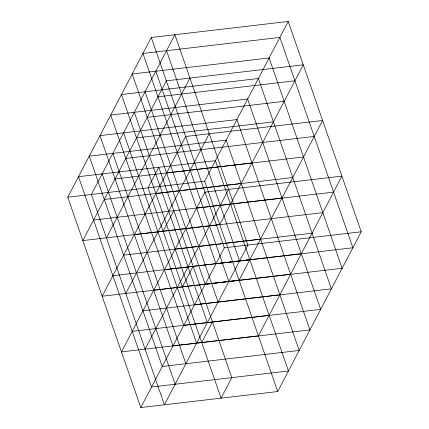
<?xml version="1.0" encoding="UTF-8"?>
<svg xmlns="http://www.w3.org/2000/svg" width="429" height="429" viewBox="0 0 429 429"><rect width="100%" height="100%" fill="white"/><g stroke="black" fill="none" stroke-linecap="round" stroke-linejoin="round"><path stroke-width="0.64" d="M67.766 197.217L151.281 37.473L288.213 21.45L361.234 231.783L277.719 391.527L140.787 407.55L67.766 197.217L204.697 181.199L288.213 21.45M106.43 237.822L189.945 78.078M125.751 293.479L209.266 133.73M163.095 231.193L173.831 210.655M145.077 349.131L228.587 189.387M182.416 286.851L193.152 266.307M140.787 407.55L224.303 247.801L151.281 37.473M201.737 342.503L212.473 321.964M157.985 96.815L294.916 80.791M147.249 117.353L284.18 101.33M136.508 137.891L273.445 121.868M125.772 158.43L314.237 136.449M115.036 178.968L251.968 162.945M166.57 173.005L303.501 156.987M104.295 199.506L241.232 183.489M155.829 193.549L292.766 177.526M93.56 220.045L282.025 198.064M196.627 208.124L333.558 192.101M134.357 234.625L322.822 212.639M123.616 255.164L260.553 239.141M175.155 249.201L312.087 233.178M224.303 247.801L361.234 231.783M112.881 275.702L249.812 259.679M164.414 269.739L301.346 253.716M153.679 290.277L290.61 274.254M142.943 310.816L279.874 294.798M132.202 331.354L269.133 315.336M166.538 50.686L239.559 261.014M204.697 181.199L277.719 391.527M155.802 71.225L228.823 281.553M145.061 91.763L218.082 302.091M134.325 112.301L207.346 322.629M123.59 132.84L196.611 343.173M112.848 153.378L185.87 363.712M102.113 173.917L175.134 384.25M174.887 34.711L91.377 194.455L164.398 404.788L247.908 245.039L174.887 34.711M166.334 80.84L82.824 240.583L219.755 224.565L303.271 64.817L166.334 80.84M158.773 167.289L148.037 187.827L221.058 398.16L231.794 377.617L158.773 167.289M185.655 136.492L102.145 296.241L239.076 280.217L322.592 120.474L185.655 136.492M204.982 192.149L121.466 351.893L258.397 335.875L341.913 176.126L204.982 192.149M279.864 37.425L142.927 53.448L215.948 263.776L352.885 247.758L279.864 37.425M269.122 57.963L132.191 73.986L205.212 284.314L342.144 268.297L269.122 57.963M258.387 78.502L121.455 94.525L194.476 304.858L331.408 288.835L258.387 78.502M247.651 99.04L110.714 115.063L183.735 325.397L320.672 309.373L247.651 99.04M236.91 119.578L99.978 135.602L173 345.935L309.931 329.912L236.91 119.578M226.174 140.117L89.243 156.14L162.264 366.473L299.195 350.45L226.174 140.117M215.438 160.661L78.502 176.678L151.523 387.012L288.46 370.988L215.438 160.661"/></g></svg>
